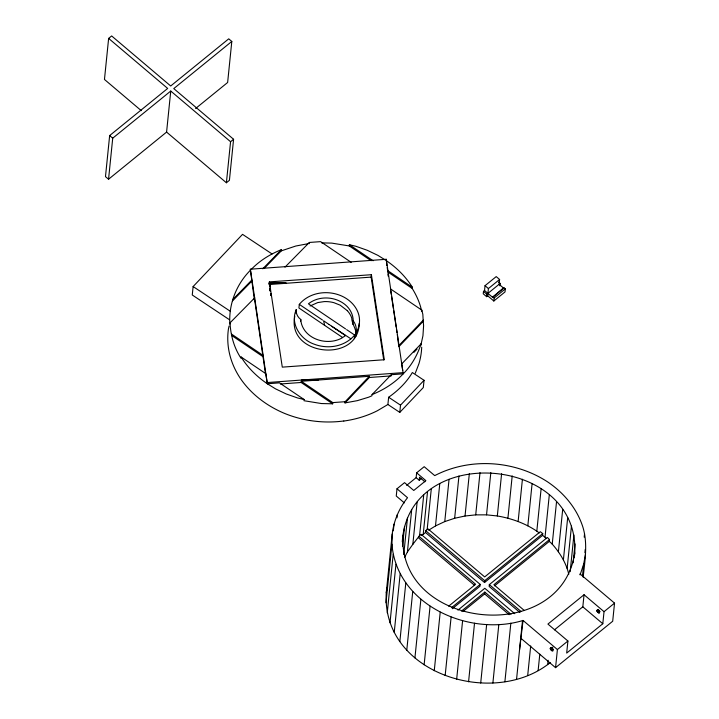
<?xml version="1.0" encoding="UTF-8"?>
<svg xmlns="http://www.w3.org/2000/svg" width="719" height="719" viewBox="0 0 719 719"><rect width="100%" height="100%" fill="white"/><g stroke="black" fill="none" stroke-linecap="round" stroke-linejoin="round"><path stroke-width="1.08" d="M550.251 662.541C493.665 708.592 381.322 673.838 386.265 592.69L392.214 534.1C393.769 520.817 399.153 508.126 407.529 497.71L396.996 488.785L404.545 482.647L413.767 490.466L425.864 480.643L416.634 472.823L424.192 466.694L434.725 475.619C469.893 457.293 514.597 460.304 547.644 481.91C562.842 492.138 575.407 506.58 581.779 523.89C588.313 541.056 585.041 559.553 583.154 577.231M385.986 602.792L391.936 544.202L392.214 534.1M402.955 535.206C397.598 629.476 560.757 646.498 574.769 552.911C579.766 454.956 408.401 442.221 402.281 541.874M359.203 323.532C358.404 363.446 286.584 356.067 294.781 316.396M345.578 328.916L308.424 303.813C318.921 295.464 335.198 296.273 345.354 304.811C350.081 308.703 353.164 314.688 353.218 320.791C356.804 325.348 356.948 331.333 355.581 336.681C357.694 330.048 351.735 324.62 351.762 318.068A25.974 21.489 5.8 0 0 347.313 310.671M346.621 329.626L354.647 335.045C347.753 343.412 336.6 347.367 325.941 346.711A32.481 26.864 5.8 0 1 314.023 344.122C300.47 339.467 289.838 323.595 296.3 309.556C295.707 313.394 297.72 317.25 300.785 319.488C301 325.303 304.083 330.731 308.442 334.488C315.057 340.105 324.152 342.361 332.681 341.103A25.938 21.453 5.8 0 0 341.696 338.155L345.515 335.602L335.71 328.969M250.338 269.212L254.625 297.54L254.382 299.958L250.338 269.212L386.247 259.298L403.224 373.826C394.578 382.984 383.712 389.914 372.056 394.578L371.93 395.783L368.694 397.185L357.406 400.636L345.012 402.91L345.129 401.705L369.287 376.298L301.342 381.268L301.225 382.535L332.672 403.817L332.798 402.604L301.351 381.331L301.225 382.535M519.54 649.922L523.046 620.443L522.515 620.623C468.77 636.746 396.582 604.868 391.936 544.202M580.413 573.582L580.098 574.903L583.711 563.957L585.509 554.016M195.586 108.524L227.635 82.496L231.806 41.441L228.732 38.835L170.7 85.983L111.652 35.95L108.632 38.404L104.462 79.458L141.257 110.636M108.632 38.404L167.68 88.437L109.648 135.576L105.477 176.631L108.551 179.238L166.583 132.089L170.754 91.043L230.565 141.724L226.395 182.77L166.583 132.089M108.551 179.238L112.721 138.183L170.754 91.043M231.806 41.441L173.773 88.59L233.585 139.27L229.415 180.316L226.395 182.77M265.518 373.799L254.499 298.753L253.744 298.807L229.999 322.867L229.873 324.071C228.561 304.335 236.335 284.4 250.23 270.416M332.672 403.817L321.384 403.539L303.984 400.717L304.101 399.512L297.594 397.967L286.225 393.967L275.485 388.835L267.324 383.748L265.805 373.664L241.108 356.992L240.982 358.197C233.99 347.645 230.691 335.351 229.999 322.867M269.715 286.225L269.382 281.875L371.39 274.712L384.306 359.743L282.288 367.139L269.418 282.1M304.101 399.512L279.43 382.859L267.324 383.748L254.625 297.54M264.143 268.466L281.318 250.85L281.435 249.646C270.425 254.077 260.035 260.431 251.713 268.942M295.931 313.178L296.3 309.556M355.95 333.059C359.635 327.181 360.614 319.739 358.278 313.169A32.202 26.639 5.8 0 0 352.741 303.948C339.152 289.056 312.352 288.634 299.293 304.362L298.924 307.984L342.316 337.319M300.605 321.294L300.785 319.488M309.233 243.669L309.35 242.456L320.602 241.638L351.223 262.354M371.175 260.736L349.272 245.952L349.398 244.739L355.869 246.275L367.238 250.275L377.96 255.398L385.213 259.936M352.759 324.323L353.128 320.692M354.278 338.667L354.647 335.045M369.287 376.298L369.189 377.673L345.012 402.91M386.885 265.536L386.247 259.298M387.901 404.5L388.637 397.256C398.02 390.66 406.514 382.472 412.347 372.532L424.048 380.306L423.302 387.55L399.782 412.391L387.901 404.5L377.475 410.684A97.335 80.501 5.8 0 1 343.817 421.046M402.721 370.51L401.723 363.886L420.992 343.952L420.894 344.446C417.254 355.357 411.439 365.692 403.224 373.826L391.271 374.707L391.154 375.911L369.359 377.493M397.31 334.623L398.829 346.729L423.221 321.276L422.844 314.383L421.828 310.132L390.408 288.867M399.782 412.391L400.519 405.148L424.048 380.306M421.478 310.383C419.806 302.591 416.4 295.248 412.239 288.481L412.364 287.267C405.714 276.59 396.52 267.531 386.121 260.503M396.996 488.785L396.259 496.029L404.366 502.896M393.338 530.793L394.012 524.16M387.244 612.885L393.194 554.295M396.978 517.851L397.31 514.534M390.004 622.825L395.953 564.226M421.711 311.336L421.828 310.132M420.992 343.952L420.876 345.156L422.943 335.773L423.599 325.698L423.221 321.276M402.487 546.404L404.554 526.371M394.228 632.432L400.177 573.834M403.754 554.511L407.484 517.815M404.599 557.36L407.412 551.931L411.699 509.672M406.648 485.37L416.148 477.659L416.634 472.823M399.845 641.573L405.804 582.983M416.148 477.659L419.222 480.256L419.528 477.245L424.911 481.802M407.412 551.931L412.841 544.328L417.128 502.078M406.783 650.111L412.742 591.512M412.841 544.328L419.581 535.583L423.698 495.139M423.221 534.334L427.49 492.057M425.486 532.491L425.675 530.676L428.012 528.896L484.678 576.917L540.293 531.727L542.746 533.561L542.566 535.376L484.534 582.516L425.486 532.491L421.711 535.556M427.176 529.418L431.283 488.974M414.926 657.894L420.876 599.295M428.677 530.173L435.489 525.931L439.776 483.671M424.129 664.796L430.079 606.207M435.489 525.931L444.764 521.59L449.051 479.33M434.258 670.737L440.208 612.139M444.764 521.59L454.66 518.264L458.956 476.005M483.492 291.375L483.24 293.792L486.628 296.659L487.68 295.797L488.417 288.553L499.597 279.466L496.218 276.608L485.037 285.686L484.543 290.521L483.492 291.375L486.871 294.242L486.628 296.659M445.16 675.59L451.119 616.992M454.66 518.264L465.031 516.008L469.327 473.749M487.68 295.797L493.836 301.009L505.017 291.923L505.322 288.903L503.785 287.6L492.542 297.289L484.543 290.521M493.836 301.009L494.142 297.99L505.322 288.903M456.655 679.302L462.605 620.704M465.031 516.008L475.708 514.867L480.004 472.608M499.597 279.466L499.112 284.302L503.722 288.211L493.405 296.596M499.921 285.856L500.163 283.439L498.474 282.01M503.722 288.211L503.785 287.6M468.572 681.801L474.522 623.202M475.708 514.867L486.529 514.849L490.825 472.599M419.581 535.583L421.136 534.361L480.184 584.394L479.995 586.21L452.287 608.723M484.534 582.516L484.714 580.709L542.746 533.561M462.928 611.563L484.651 593.912L484.831 592.096L511.056 614.314M494.591 585.832L549.334 541.353L549.523 539.547L547.357 537.47L489.333 584.619L489.145 586.425L519.954 612.534M539.286 532.923C526.982 523.899 512.296 518.516 497.323 515.963L501.61 473.704M480.705 683.05L486.655 624.46M507.911 518.183L512.198 475.924M492.883 683.032L498.833 624.434M518.129 521.482L522.416 479.222M504.891 681.747L510.841 623.157M527.818 525.796L532.105 483.545M516.566 679.212L522.515 620.623L522.965 621.315M536.823 531.071L541.11 488.812M527.701 675.474L530.703 645.932M546.449 538.594L545.011 537.219L549.298 494.96M538.127 670.584L539.798 654.173M568.792 574.274C566.159 562.941 559.912 552.767 552.237 544.13L556.524 501.88M558.402 551.716L562.689 509.456M547.689 664.626L548.13 660.249M563.399 559.84L567.695 517.59M521.212 638.553L555.562 667.663L557.405 649.545L567.911 641.015L547.923 624.074L584.044 594.73L604.032 611.671L602.801 623.741L566.68 653.086L567.911 641.015M567.156 568.387L571.452 526.137M570.176 571.659L573.906 534.963M573.097 562.842L575.02 543.932M574.319 557.36L574.769 552.911M584.196 537.147L584.538 533.831M582.471 576.117L583.711 563.957M584.889 552.758L585.23 549.442M554.439 629.862L582.821 606.809L584.044 594.73M580.179 574.023L614.538 603.133L612.696 621.243L555.562 667.663M272.043 253.951L242.546 234.349L193.123 286.557L192.261 294.997L229.397 319.676M383.721 359.949L371.139 277.112L371.39 274.712M386.265 592.69L387.262 587.171M229.073 326.031L228.426 328.996A97.011 80.231 5.8 0 0 240.191 378.149C250.904 394.012 266.713 405.893 284.257 413.281A97.299 80.474 5.8 0 0 343.799 420.974M415.267 373.278L418.916 363.751A96.939 80.177 5.8 0 0 421.711 347.169M398.955 345.524L423.347 320.072M372.056 394.578L391.271 374.707M413.937 352.337L417.02 349.146M232.552 299.805L251.695 280.167M262.777 268.789L281.435 249.646M232.426 301.009L251.578 281.372M284.985 267.144L309.35 242.456M230.565 141.724L233.585 139.27M486.871 294.242L500.163 283.439M419.222 480.256L421.487 478.423M448.674 606.171L475.61 584.277L418.943 536.266L418.755 538.073L474.576 585.374M451.604 607.618L480.184 584.394M457.949 610.116L484.795 588.304L514.741 613.684M461.373 611.159L484.831 592.096M549.523 539.547L493.899 584.727L524.349 610.53M550.197 648.691C551.662 643.595 555.598 656.096 550.197 648.691L551.815 647.379M596.797 610.737C598.621 605.937 601.992 618.214 596.797 610.737L598.415 609.415M597.004 611.186L598.621 609.874M550.421 649.149L552.848 647.181M550.718 649.616L552.336 648.295M597.291 611.653L598.909 610.332M597.642 612.094L599.26 610.773M551.078 650.048L552.695 648.736M598.028 612.48L599.646 611.168M551.473 650.425L553.091 649.113M598.433 612.795L600.041 611.483M551.877 650.722L553.495 649.41M604.032 611.671L614.538 603.133M310.051 305.988L317.735 302.582L324.152 301.603A26.387 21.822 5.8 0 1 333.922 302.681L340.186 305.18L347.313 310.662M281.318 250.85L295.797 246.024L307.57 243.795M345.129 401.705L332.798 402.604M267.441 382.544L403.341 372.613M280.401 383.991L301.216 382.472M269.176 284.517L371.139 277.112M269.733 286.611L269.292 283.304L286.216 283.277L269.274 283.511L286.216 283.277L269.337 282.9L269.283 282.118M301.387 380.054L318.346 380.018M350.89 338.82L329.086 324.494M321.6 242.869L331.819 243.121L349.272 245.952M486.529 514.849L497.323 515.963M267.324 383.748C256.926 376.72 247.713 367.697 241.108 356.992M333.068 327.19L332.475 326.786A3.334 2.759 5.8 0 1 332.268 326.642L331.657 326.237M328.889 324.368L327.747 323.595A10.372 8.574 5.8 0 1 327.522 323.442L323.568 320.773L324.646 325.365M335.548 328.862L335.494 328.826A5.914 4.889 5.8 0 0 335.243 328.655L333.49 327.469M388.637 397.256L400.519 405.148M193.123 286.557L230.26 311.237M299.293 304.362L322.525 320.063M349.398 244.739L373.125 260.763M412.364 287.267L387.649 270.578L387.19 267.558M387.532 271.782L412.239 288.481M231.626 334.155L263.055 355.402M231.509 335.36L262.929 356.615M542.566 535.376L545.011 537.219M485.037 285.686L488.417 288.553M492.605 296.686L494.142 297.99M109.648 135.576L112.721 138.183M582.821 606.809L602.801 623.741M425.675 530.676L484.714 580.709M489.333 584.619L520.996 611.447M523.046 620.443L557.405 649.545M484.651 593.912L509.178 614.691M549.334 541.353L552.237 544.13M390.732 291.042L391.226 294.314M391.558 296.489L393.365 308.478M393.697 310.653L396.16 327.001M396.493 329.176L396.978 332.448M387.856 273.939L388.179 276.087M269.274 283.511L269.715 286.764M270.011 288.939L270.299 291.114M270.02 288.813L270.308 291.015M269.984 288.31L270.254 290.395M270.659 293.514L270.928 295.599L270.668 293.451M269.337 282.9L269.733 286.063M270.002 288.175L270.398 291.339"/></g></svg>
